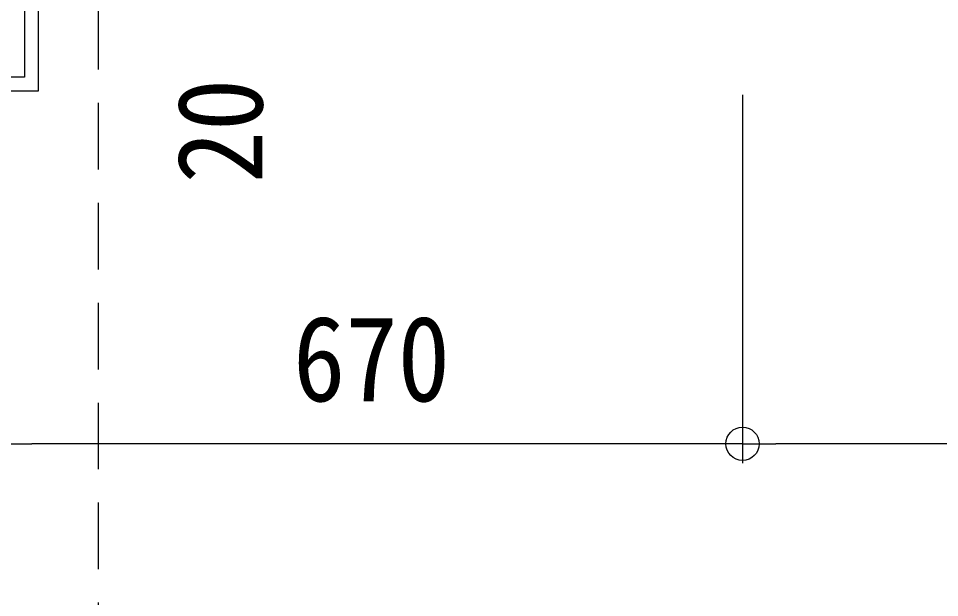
# Model space of a CAD drawing. Units: millimetres at full size, sheet at 1:30. Extents: x -17796 to 21385, y -23279 to 7734.
# Drawn here: x -11392 to -10562, y 2213 to 2734 of the extents above; entities that cross this region are included whole.
import ezdxf
from ezdxf.enums import TextEntityAlignment as Align

# ---------------------------------------------------------------- set-up
doc = ezdxf.new("R2010")
doc.units = ezdxf.units.MM
doc.header["$LTSCALE"] = 30
doc.linetypes.add('DASHED2', pattern=[3, 2, -1])
doc.layers.add('0-1_(W)電灯', color=253, linetype='Continuous', lineweight=18)
doc.layers.add('E-B_ﾊｯﾁﾝｸﾞ', color=5, linetype='Continuous', lineweight=9)
doc.styles.add('ＭＳ ゴシック', font='')
doc.styles.get('ＭＳ ゴシック').set_extended_font_data('MS Gothic')

msp = doc.modelspace()

# ---------------------------------------------------------------- linework, layer by layer
at = {"layer": '0-1_(W)電灯', "color": 6}
for p, q in [((-10739.72, 2665.57), (-10739.72, 2333.72)), ((-10739.72, 2665.57), (-10739.72, 2333.72)), ((-10769.72, 2351.22), (-11379.72, 2351.22)), ((-9169.72, 2351.22), (-10709.72, 2351.22))]:
    msp.add_line(p, q, dxfattribs=at)
at = {"layer": '0-1_(W)電灯', "color": 7}
for p, q in [((-11409.72, 2351.22), (-11379.72, 2351.22)), ((-10739.72, 2351.22), (-10769.72, 2351.22)), ((-10739.72, 2351.22), (-10709.72, 2351.22))]:
    msp.add_line(p, q, dxfattribs=at)
at = {"layer": '0-1_(W)電灯', "color": 30}
msp.add_lwpolyline([(-11386.22, 3381.92), (-11386.22, 2681.42), (-11786.22, 2681.42), (-11786.22, 1342.42)], dxfattribs=at)
at = {"layer": '0-1_(W)電灯', "color": 4}
msp.add_lwpolyline([(-11773.72, 1342.42), (-11773.72, 2668.92), (-11373.72, 2668.92), (-11373.72, 3297.42), (-11134.72, 3297.42)], dxfattribs=at)
at = {"layer": '0-1_(W)電灯', "color": 7}
msp.add_circle((-10739.72, 2351.22), 15, dxfattribs=at)
msp.add_circle((-10739.72, 2351.22), 15, dxfattribs=at)
at = {"layer": 'E-B_ﾊｯﾁﾝｸﾞ', "linetype": 'DASHED2'}
msp.add_line((-11319.72, 2058.22), (-11319.72, 3298.06), dxfattribs=at)

# ---------------------------------------------------------------- texts
at = {"layer": '0-1_(W)電灯', "color": 9, "style": 'ＭＳ ゴシック', "width": 0.9}
msp.add_text('20', height=76.97, rotation=90, dxfattribs=at).set_placement((-11148.86, 2585.71), align=Align.BOTTOM_LEFT)
msp.add_text('670', height=76.97, dxfattribs=at).set_placement((-11144.44, 2366.42), align=Align.BOTTOM_LEFT)

doc.saveas('drawing.dxf')
